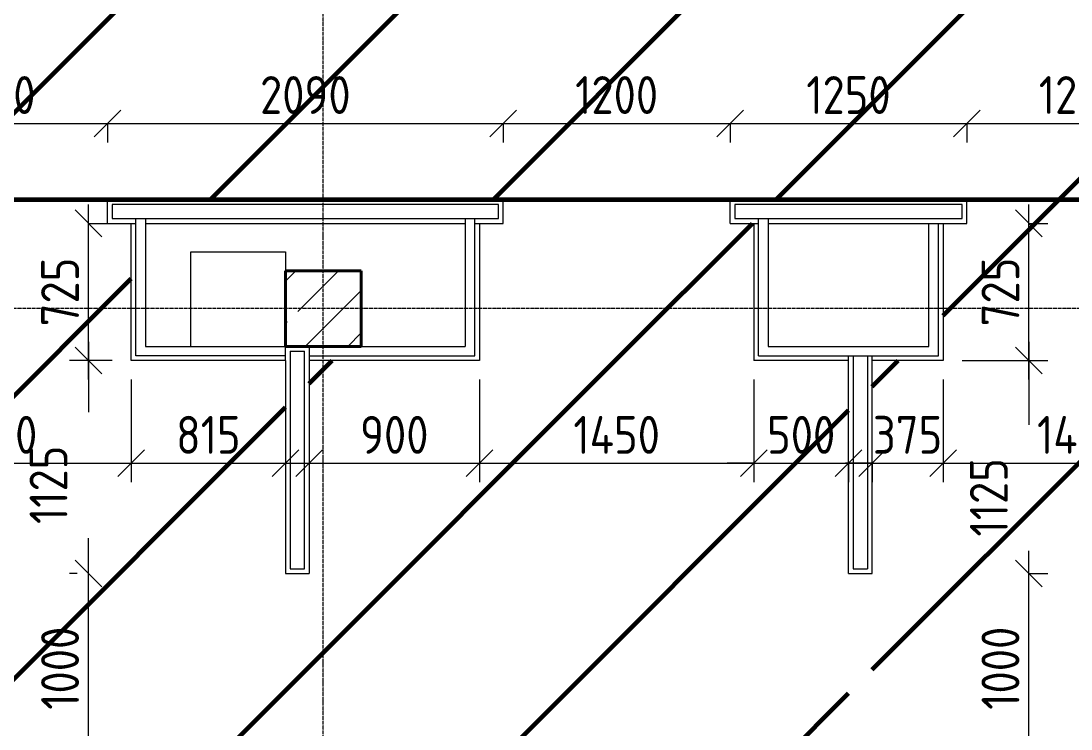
# Model space of a CAD drawing. Header units: millimetres. Extents: x -56773 to 323062, y -262288 to 76460.
# Drawn here: x 21486 to 27035, y -52081 to -48341 of the extents above; entities that cross this region are included whole.
import ezdxf

# ---------------------------------------------------------------- set-up
doc = ezdxf.new("R2010")
doc.units = ezdxf.units.MM
doc.linetypes.add('ADSK_Линия сетки', pattern=[25, 20, -2.5, 0, -2.5])
for name, color, linetype, lineweight in [('1.1)Стяжка керамзит  2 этаж', 5, 'Continuous', 60), ('Несущие колонны', 7, 'Continuous', 18), ('Оси', 7, 'Continuous', 9), ('Перекрытие', 7, 'Continuous', 18), ('Размеры', 7, 'Continuous', 9), ('Стены несущие', 7, 'Continuous', 30), ('Стены отделка', 7, 'Continuous', 30), ('Стены штриховка', 7, 'Continuous', 9)]:
    doc.layers.add(name, color=color, linetype=linetype, lineweight=lineweight)
doc.styles.add('GOST Common_3', font='', dxfattribs={"width": 0.9, "height": 200})
doc.styles.get('GOST Common_3').set_extended_font_data('GOST Common')
doc.dimstyles.new('ADSK_Основной_2_0_1', dxfattribs={"dimscale": 304.8, "dimtxt": 201.142999, "dimasz": 0.463911, "dimexe": 0.328084, "dimexo": 0.328084, "dimgap": 0.164042, "dimtad": 1, "dimdec": 3, "dimrnd": 0.001, "dimdsep": 46, "dimtxsty": 'GOST Common_3', "dimblk1": 'OBLIQUE', "dimblk2": 'OBLIQUE', "dimsah": 1, "dimcen": 0.09, "dimdle": 0.328084, "dimazin": 2, "dimtfac": 1, "dimtdec": 4, "dimtix": 1, "dimtmove": 1, "dimatfit": 3, "dimfxl": 1, "dimtvp": 1, "dimtolj": 1, "dimtzin": 0, "dimlwd": 20, "dimlwe": 20, "dimarcsym": 2})
doc.dimstyles.new('ADSK_Основной_2_0_2', dxfattribs={"dimscale": 304.8, "dimtxt": 201.142999, "dimasz": 0.463911, "dimexe": 0.328084, "dimexo": 0.328084, "dimgap": 0.164042, "dimtad": 1, "dimdec": 3, "dimrnd": 0.001, "dimdsep": 46, "dimtxsty": 'GOST Common_3', "dimblk1": 'OBLIQUE', "dimblk2": 'OBLIQUE', "dimsah": 1, "dimcen": 0.09, "dimdle": 0.328084, "dimazin": 2, "dimtfac": 1, "dimtdec": 4, "dimtix": 1, "dimtmove": 0, "dimatfit": 3, "dimfxl": 1, "dimtvp": 1, "dimtolj": 1, "dimtzin": 0, "dimlwd": 20, "dimlwe": 20, "dimarcsym": 2})

# ---------------------------------------------------------------- blocks, each defined once
blk = doc.blocks.new('ADSK_КолоннаЖБ_Прямоугольная - 400x400 мм-1807143-Кладочный план 1-го этажа')
at = {"layer": 'Несущие колонны', "lineweight": 40}
for p, q in [((-200, 200), (200, 200)), ((-200, -200), (-200, 200)), ((200, 200), (200, -200)), ((200, -200), (-200, -200))]:
    blk.add_line(p, q, dxfattribs=at)
blk = doc.blocks.new('_Oblique')
at = {"color": 0, "linetype": 'ByBlock', "lineweight": -2}
blk.add_line((-0.5, -0.5), (0.5, 0.5), dxfattribs=at)
blk = doc.blocks.new('*D3973')
at = {"layer": 'Defpoints', "color": 0, "transparency": 16777216}
for p in [(20743.9, -48781.9), (21943.9, -48781.9), (21943.9, -48881.9)]:
    blk.add_point(p, dxfattribs=at)
at = {"layer": 'Размеры', "color": 0, "lineweight": 20, "transparency": 16777216}
for p, q in [((20643.9, -48881.9), (22043.9, -48881.9)), ((20743.9, -48881.9), (20743.9, -48981.9)), ((21943.9, -48881.9), (21943.9, -48981.9))]:
    blk.add_line(p, q, dxfattribs=at)
at = {"layer": 'Размеры', "color": 0, "lineweight": 20, "transparency": 16777216, "xscale": 141.4, "yscale": 141.4, "zscale": 141.4, "rotation": 180}
blk.add_blockref('_Oblique', (20743.9, -48881.9), dxfattribs=at)
at = {"layer": 'Размеры', "color": 0, "lineweight": 20, "transparency": 16777216, "xscale": 141.4, "yscale": 141.4, "zscale": 141.4}
blk.add_blockref('_Oblique', (21943.9, -48881.9), dxfattribs=at)
at = {"layer": 'Размеры', "color": 0, "lineweight": 9, "transparency": 16777216, "insert": (21343.9, -48731.9), "char_height": 200, "width": 560.473, "attachment_point": 5, "style": 'GOST Common_3'}
blk.add_mtext('\\A1;1200', dxfattribs=at)
blk = doc.blocks.new('*D3974')
at = {"layer": 'Defpoints', "color": 0, "transparency": 16777216}
for p in [(21943.9, -48781.9), (24033.9, -48781.9), (24033.9, -48881.9)]:
    blk.add_point(p, dxfattribs=at)
at = {"layer": 'Размеры', "color": 0, "lineweight": 20, "transparency": 16777216}
for p, q in [((21843.9, -48881.9), (24133.9, -48881.9)), ((21943.9, -48881.9), (21943.9, -48981.9)), ((24033.9, -48881.9), (24033.9, -48981.9))]:
    blk.add_line(p, q, dxfattribs=at)
at = {"layer": 'Размеры', "color": 0, "lineweight": 20, "transparency": 16777216, "xscale": 141.4, "yscale": 141.4, "zscale": 141.4, "rotation": 180}
blk.add_blockref('_Oblique', (21943.9, -48881.9), dxfattribs=at)
at = {"layer": 'Размеры', "color": 0, "lineweight": 20, "transparency": 16777216, "xscale": 141.4, "yscale": 141.4, "zscale": 141.4}
blk.add_blockref('_Oblique', (24033.9, -48881.9), dxfattribs=at)
at = {"layer": 'Размеры', "color": 0, "lineweight": 9, "transparency": 16777216, "insert": (22988.9, -48731.9), "char_height": 200, "width": 605.475, "attachment_point": 5, "style": 'GOST Common_3'}
blk.add_mtext('\\A1;2090', dxfattribs=at)
blk = doc.blocks.new('*D3975')
at = {"layer": 'Defpoints', "color": 0, "transparency": 16777216}
for p in [(24033.9, -48781.9), (25233.9, -48781.9), (25233.9, -48881.9)]:
    blk.add_point(p, dxfattribs=at)
at = {"layer": 'Размеры', "color": 0, "lineweight": 20, "transparency": 16777216}
for p, q in [((23933.9, -48881.9), (25333.9, -48881.9)), ((24033.9, -48881.9), (24033.9, -48981.9)), ((25233.9, -48881.9), (25233.9, -48981.9))]:
    blk.add_line(p, q, dxfattribs=at)
at = {"layer": 'Размеры', "color": 0, "lineweight": 20, "transparency": 16777216, "xscale": 141.4, "yscale": 141.4, "zscale": 141.4, "rotation": 180}
blk.add_blockref('_Oblique', (24033.9, -48881.9), dxfattribs=at)
at = {"layer": 'Размеры', "color": 0, "lineweight": 20, "transparency": 16777216, "xscale": 141.4, "yscale": 141.4, "zscale": 141.4}
blk.add_blockref('_Oblique', (25233.9, -48881.9), dxfattribs=at)
at = {"layer": 'Размеры', "color": 0, "lineweight": 9, "transparency": 16777216, "insert": (24633.9, -48731.9), "char_height": 200, "width": 560.473, "attachment_point": 5, "style": 'GOST Common_3'}
blk.add_mtext('\\A1;1200', dxfattribs=at)
blk = doc.blocks.new('*D3976')
at = {"layer": 'Defpoints', "color": 0, "transparency": 16777216}
for p in [(25233.9, -48781.9), (26483.9, -48781.9), (26483.9, -48881.9)]:
    blk.add_point(p, dxfattribs=at)
at = {"layer": 'Размеры', "color": 0, "lineweight": 20, "transparency": 16777216}
for p, q in [((25133.9, -48881.9), (26583.9, -48881.9)), ((25233.9, -48881.9), (25233.9, -48981.9)), ((26483.9, -48881.9), (26483.9, -48981.9))]:
    blk.add_line(p, q, dxfattribs=at)
at = {"layer": 'Размеры', "color": 0, "lineweight": 20, "transparency": 16777216, "xscale": 141.4, "yscale": 141.4, "zscale": 141.4, "rotation": 180}
blk.add_blockref('_Oblique', (25233.9, -48881.9), dxfattribs=at)
at = {"layer": 'Размеры', "color": 0, "lineweight": 20, "transparency": 16777216, "xscale": 141.4, "yscale": 141.4, "zscale": 141.4}
blk.add_blockref('_Oblique', (26483.9, -48881.9), dxfattribs=at)
at = {"layer": 'Размеры', "color": 0, "lineweight": 9, "transparency": 16777216, "insert": (25858.9, -48731.9), "char_height": 200, "width": 560.473, "attachment_point": 5, "style": 'GOST Common_3'}
blk.add_mtext('\\A1;1250', dxfattribs=at)
blk = doc.blocks.new('*D3977')
at = {"layer": 'Defpoints', "color": 0, "transparency": 16777216}
for p in [(26483.9, -48781.9), (27683.9, -48781.9), (27683.9, -48881.9)]:
    blk.add_point(p, dxfattribs=at)
at = {"layer": 'Размеры', "color": 0, "lineweight": 20, "transparency": 16777216}
for p, q in [((26383.9, -48881.9), (27783.9, -48881.9)), ((26483.9, -48881.9), (26483.9, -48981.9)), ((27683.9, -48881.9), (27683.9, -48981.9))]:
    blk.add_line(p, q, dxfattribs=at)
at = {"layer": 'Размеры', "color": 0, "lineweight": 20, "transparency": 16777216, "xscale": 141.4, "yscale": 141.4, "zscale": 141.4, "rotation": 180}
blk.add_blockref('_Oblique', (26483.9, -48881.9), dxfattribs=at)
at = {"layer": 'Размеры', "color": 0, "lineweight": 20, "transparency": 16777216, "xscale": 141.4, "yscale": 141.4, "zscale": 141.4}
blk.add_blockref('_Oblique', (27683.9, -48881.9), dxfattribs=at)
at = {"layer": 'Размеры', "color": 0, "lineweight": 9, "transparency": 16777216, "insert": (27083.9, -48731.9), "char_height": 200, "width": 560.473, "attachment_point": 5, "style": 'GOST Common_3'}
blk.add_mtext('\\A1;1200', dxfattribs=at)
blk = doc.blocks.new('*D3793')
at = {"layer": 'Defpoints', "color": 0, "transparency": 16777216}
for p in [(20618.9, -50134.7), (22068.9, -50134.7), (22068.9, -50677)]:
    blk.add_point(p, dxfattribs=at)
at = {"layer": 'Размеры', "color": 0, "lineweight": 20, "transparency": 16777216}
for p, q in [((20618.9, -50234.7), (20618.9, -50777)), ((22068.9, -50234.7), (22068.9, -50777)), ((20518.9, -50677), (22168.9, -50677))]:
    blk.add_line(p, q, dxfattribs=at)
at = {"layer": 'Размеры', "color": 0, "lineweight": 20, "transparency": 16777216, "xscale": 141.4, "yscale": 141.4, "zscale": 141.4, "rotation": 180}
blk.add_blockref('_Oblique', (20618.9, -50677), dxfattribs=at)
at = {"layer": 'Размеры', "color": 0, "lineweight": 20, "transparency": 16777216, "xscale": 141.4, "yscale": 141.4, "zscale": 141.4}
blk.add_blockref('_Oblique', (22068.9, -50677), dxfattribs=at)
at = {"layer": 'Размеры', "color": 0, "lineweight": 9, "transparency": 16777216, "insert": (21343.9, -50527), "char_height": 200, "width": 580.928, "attachment_point": 5, "style": 'GOST Common_3'}
blk.add_mtext('\\A1;1450', dxfattribs=at)
blk = doc.blocks.new('*D3794')
at = {"layer": 'Defpoints', "color": 0, "transparency": 16777216}
for p in [(22068.9, -50134.7), (22883.9, -50577.1), (22883.9, -50677)]:
    blk.add_point(p, dxfattribs=at)
at = {"layer": 'Размеры', "color": 0, "lineweight": 20, "transparency": 16777216}
for p, q in [((22068.9, -50234.7), (22068.9, -50777)), ((21968.9, -50677), (22983.9, -50677)), ((22883.9, -50677.1), (22883.9, -50777))]:
    blk.add_line(p, q, dxfattribs=at)
at = {"layer": 'Размеры', "color": 0, "lineweight": 20, "transparency": 16777216, "xscale": 141.4, "yscale": 141.4, "zscale": 141.4, "rotation": 180}
blk.add_blockref('_Oblique', (22068.9, -50677), dxfattribs=at)
at = {"layer": 'Размеры', "color": 0, "lineweight": 20, "transparency": 16777216, "xscale": 141.4, "yscale": 141.4, "zscale": 141.4}
blk.add_blockref('_Oblique', (22883.9, -50677), dxfattribs=at)
at = {"layer": 'Размеры', "color": 0, "lineweight": 9, "transparency": 16777216, "insert": (22476.4, -50527), "char_height": 200, "width": 409.104, "attachment_point": 5, "style": 'GOST Common_3'}
blk.add_mtext('\\A1;815', dxfattribs=at)
blk = doc.blocks.new('*D3796')
at = {"layer": 'Defpoints', "color": 0, "transparency": 16777216}
for p in [(21842.8, -51259.7), (21883.9, -51259.7), (21883.9, -52259.7)]:
    blk.add_point(p, dxfattribs=at)
at = {"layer": 'Размеры', "color": 0, "lineweight": 20, "transparency": 16777216}
for p, q in [((21842.8, -52359.7), (21842.8, -51159.7)), ((21783.9, -51259.7), (21742.8, -51259.7)), ((21783.9, -52259.7), (21742.8, -52259.7))]:
    blk.add_line(p, q, dxfattribs=at)
at = {"layer": 'Размеры', "color": 0, "lineweight": 20, "transparency": 16777216, "xscale": 141.4, "yscale": 141.4, "zscale": 141.4}
for p, rotation in [((21842.8, -51259.7), 90), ((21842.8, -52259.7), 270)]:
    blk.add_blockref('_Oblique', p, dxfattribs=dict(at, rotation=rotation))
at = {"layer": 'Размеры', "color": 0, "lineweight": 9, "transparency": 16777216, "insert": (21692.8, -51759.7), "char_height": 200, "width": 560.473, "attachment_point": 5, "rotation": 90, "style": 'GOST Common_3'}
blk.add_mtext('\\A1;1000', dxfattribs=at)
blk = doc.blocks.new('*D3797')
at = {"layer": 'Defpoints', "color": 0, "transparency": 16777216}
for p in [(21842.8, -50134.7), (22068.9, -50134.7), (21883.9, -51259.7)]:
    blk.add_point(p, dxfattribs=at)
at = {"layer": 'Размеры', "color": 0, "lineweight": 20, "transparency": 16777216}
for p, q in [((21842.8, -50034.7), (21842.8, -50407.4)), ((21968.9, -50134.7), (21742.8, -50134.7)), ((21842.8, -51359.7), (21842.8, -51073.1)), ((21783.9, -51259.7), (21742.8, -51259.7))]:
    blk.add_line(p, q, dxfattribs=at)
at = {"layer": 'Размеры', "color": 0, "lineweight": 20, "transparency": 16777216, "xscale": 141.4, "yscale": 141.4, "zscale": 141.4}
for p, rotation in [((21842.8, -50134.7), 90), ((21842.8, -51259.7), 270)]:
    blk.add_blockref('_Oblique', p, dxfattribs=dict(at, rotation=rotation))
at = {"layer": 'Размеры', "color": 0, "lineweight": 9, "transparency": 16777216, "insert": (21531.5, -50998), "char_height": 200, "width": 515.472, "attachment_point": 1, "rotation": 90, "line_spacing_factor": 1.022761, "style": 'GOST Common_3'}
blk.add_mtext('\\A1;1125', dxfattribs=at)
blk = doc.blocks.new('*D3798')
at = {"layer": 'Defpoints', "color": 0, "transparency": 16777216}
for p in [(21742.9, -49409.7), (21842.8, -49409.7), (22068.9, -50134.7)]:
    blk.add_point(p, dxfattribs=at)
at = {"layer": 'Размеры', "color": 0, "lineweight": 20, "transparency": 16777216}
for p, q in [((21842.8, -50234.7), (21842.8, -49309.7)), ((21842.9, -49409.7), (21942.8, -49409.7)), ((21968.9, -50134.7), (21742.8, -50134.7))]:
    blk.add_line(p, q, dxfattribs=at)
at = {"layer": 'Размеры', "color": 0, "lineweight": 20, "transparency": 16777216, "xscale": 141.4, "yscale": 141.4, "zscale": 141.4}
for p, rotation in [((21842.8, -49409.7), 90), ((21842.8, -50134.7), 270)]:
    blk.add_blockref('_Oblique', p, dxfattribs=dict(at, rotation=rotation))
at = {"layer": 'Размеры', "color": 0, "lineweight": 9, "transparency": 16777216, "insert": (21692.8, -49772.2), "char_height": 200, "width": 454.106, "attachment_point": 5, "rotation": 90, "style": 'GOST Common_3'}
blk.add_mtext('\\A1;725', dxfattribs=at)
blk = doc.blocks.new('*D3799')
at = {"layer": 'Defpoints', "color": 0, "transparency": 16777216}
for p in [(23908.9, -50134.7), (23008.9, -50577.1), (23908.9, -50677)]:
    blk.add_point(p, dxfattribs=at)
at = {"layer": 'Размеры', "color": 0, "lineweight": 20, "transparency": 16777216}
for p, q in [((23908.9, -50234.7), (23908.9, -50777)), ((22908.9, -50677), (24008.9, -50677)), ((23008.9, -50677.1), (23008.9, -50777))]:
    blk.add_line(p, q, dxfattribs=at)
at = {"layer": 'Размеры', "color": 0, "lineweight": 20, "transparency": 16777216, "xscale": 141.4, "yscale": 141.4, "zscale": 141.4, "rotation": 180}
blk.add_blockref('_Oblique', (23008.9, -50677), dxfattribs=at)
at = {"layer": 'Размеры', "color": 0, "lineweight": 20, "transparency": 16777216, "xscale": 141.4, "yscale": 141.4, "zscale": 141.4}
blk.add_blockref('_Oblique', (23908.9, -50677), dxfattribs=at)
at = {"layer": 'Размеры', "color": 0, "lineweight": 9, "transparency": 16777216, "insert": (23458.9, -50527), "char_height": 200, "width": 454.106, "attachment_point": 5, "style": 'GOST Common_3'}
blk.add_mtext('\\A1;900', dxfattribs=at)
blk = doc.blocks.new('*D3800')
at = {"layer": 'Defpoints', "color": 0, "transparency": 16777216}
for p in [(23908.9, -50134.7), (25358.9, -50134.7), (25358.9, -50677)]:
    blk.add_point(p, dxfattribs=at)
at = {"layer": 'Размеры', "color": 0, "lineweight": 20, "transparency": 16777216}
for p, q in [((23908.9, -50234.7), (23908.9, -50777)), ((25358.9, -50234.7), (25358.9, -50777)), ((23808.9, -50677), (25458.9, -50677))]:
    blk.add_line(p, q, dxfattribs=at)
at = {"layer": 'Размеры', "color": 0, "lineweight": 20, "transparency": 16777216, "xscale": 141.4, "yscale": 141.4, "zscale": 141.4, "rotation": 180}
blk.add_blockref('_Oblique', (23908.9, -50677), dxfattribs=at)
at = {"layer": 'Размеры', "color": 0, "lineweight": 20, "transparency": 16777216, "xscale": 141.4, "yscale": 141.4, "zscale": 141.4}
blk.add_blockref('_Oblique', (25358.9, -50677), dxfattribs=at)
at = {"layer": 'Размеры', "color": 0, "lineweight": 9, "transparency": 16777216, "insert": (24633.9, -50527), "char_height": 200, "width": 580.928, "attachment_point": 5, "style": 'GOST Common_3'}
blk.add_mtext('\\A1;1450', dxfattribs=at)
blk = doc.blocks.new('*D3801')
at = {"layer": 'Defpoints', "color": 0, "transparency": 16777216}
for p in [(25358.9, -50134.7), (25858.9, -50577.1), (25858.9, -50677)]:
    blk.add_point(p, dxfattribs=at)
at = {"layer": 'Размеры', "color": 0, "lineweight": 20, "transparency": 16777216}
for p, q in [((25358.9, -50234.7), (25358.9, -50777)), ((25358.9, -50677), (25217.5, -50677)), ((25358.9, -50677), (25858.9, -50677)), ((25858.9, -50677), (26000.3, -50677)), ((25858.9, -50677.1), (25858.9, -50777))]:
    blk.add_line(p, q, dxfattribs=at)
at = {"layer": 'Размеры', "color": 0, "lineweight": 20, "transparency": 16777216, "xscale": 141.4, "yscale": 141.4, "zscale": 141.4}
blk.add_blockref('_Oblique', (25358.9, -50677), dxfattribs=at)
at = {"layer": 'Размеры', "color": 0, "lineweight": 20, "transparency": 16777216, "xscale": 141.4, "yscale": 141.4, "zscale": 141.4, "rotation": 180}
blk.add_blockref('_Oblique', (25858.9, -50677), dxfattribs=at)
at = {"layer": 'Размеры', "color": 0, "lineweight": 9, "transparency": 16777216, "insert": (25608.9, -50527), "char_height": 200, "width": 454.106, "attachment_point": 5, "style": 'GOST Common_3'}
blk.add_mtext('\\A1;500', dxfattribs=at)
blk = doc.blocks.new('*D3803')
at = {"layer": 'Defpoints', "color": 0, "transparency": 16777216}
for p in [(26712, -51259.7), (26812, -51259.7), (26712, -52259.7)]:
    blk.add_point(p, dxfattribs=at)
at = {"layer": 'Размеры', "color": 0, "lineweight": 20, "transparency": 16777216}
for p, q in [((26812, -52359.7), (26812, -51159.7)), ((26812, -51259.7), (26912, -51259.7)), ((26812, -52259.7), (26912, -52259.7))]:
    blk.add_line(p, q, dxfattribs=at)
at = {"layer": 'Размеры', "color": 0, "lineweight": 20, "transparency": 16777216, "xscale": 141.4, "yscale": 141.4, "zscale": 141.4}
for p, rotation in [((26812, -51259.7), 90), ((26812, -52259.7), 270)]:
    blk.add_blockref('_Oblique', p, dxfattribs=dict(at, rotation=rotation))
at = {"layer": 'Размеры', "color": 0, "lineweight": 9, "transparency": 16777216, "insert": (26662, -51759.7), "char_height": 200, "width": 560.473, "attachment_point": 5, "rotation": 90, "style": 'GOST Common_3'}
blk.add_mtext('\\A1;1000', dxfattribs=at)
blk = doc.blocks.new('*D3804')
at = {"layer": 'Defpoints', "color": 0, "transparency": 16777216}
for p in [(26358.9, -50134.7), (26812, -50134.7), (26712, -51259.7)]:
    blk.add_point(p, dxfattribs=at)
at = {"layer": 'Размеры', "color": 0, "lineweight": 20, "transparency": 16777216}
for p, q in [((26812, -50034.7), (26812, -50473.4)), ((26458.9, -50134.7), (26912, -50134.7)), ((26812, -51359.7), (26812, -51139.1)), ((26812, -51259.7), (26912, -51259.7))]:
    blk.add_line(p, q, dxfattribs=at)
at = {"layer": 'Размеры', "color": 0, "lineweight": 20, "transparency": 16777216, "xscale": 141.4, "yscale": 141.4, "zscale": 141.4}
for p, rotation in [((26812, -50134.7), 90), ((26812, -51259.7), 270)]:
    blk.add_blockref('_Oblique', p, dxfattribs=dict(at, rotation=rotation))
at = {"layer": 'Размеры', "color": 0, "lineweight": 9, "transparency": 16777216, "insert": (26500.6, -51064), "char_height": 200, "width": 515.472, "attachment_point": 1, "rotation": 90, "line_spacing_factor": 1.022761, "style": 'GOST Common_3'}
blk.add_mtext('\\A1;1125', dxfattribs=at)
blk = doc.blocks.new('*D3805')
at = {"layer": 'Defpoints', "color": 0, "transparency": 16777216}
for p in [(26712, -49409.7), (26812, -49409.7), (26358.9, -50134.7)]:
    blk.add_point(p, dxfattribs=at)
at = {"layer": 'Размеры', "color": 0, "lineweight": 20, "transparency": 16777216}
for p, q in [((26812, -50234.7), (26812, -49309.7)), ((26812, -49409.7), (26912, -49409.7)), ((26458.9, -50134.7), (26912, -50134.7))]:
    blk.add_line(p, q, dxfattribs=at)
at = {"layer": 'Размеры', "color": 0, "lineweight": 20, "transparency": 16777216, "xscale": 141.4, "yscale": 141.4, "zscale": 141.4}
for p, rotation in [((26812, -49409.7), 90), ((26812, -50134.7), 270)]:
    blk.add_blockref('_Oblique', p, dxfattribs=dict(at, rotation=rotation))
at = {"layer": 'Размеры', "color": 0, "lineweight": 9, "transparency": 16777216, "insert": (26662, -49772.2), "char_height": 200, "width": 454.106, "attachment_point": 5, "rotation": 90, "style": 'GOST Common_3'}
blk.add_mtext('\\A1;725', dxfattribs=at)
blk = doc.blocks.new('*D3806')
at = {"layer": 'Defpoints', "color": 0, "transparency": 16777216}
for p in [(26358.9, -50134.7), (25983.9, -50577.1), (26358.9, -50677)]:
    blk.add_point(p, dxfattribs=at)
at = {"layer": 'Размеры', "color": 0, "lineweight": 20, "transparency": 16777216}
for p, q in [((26358.9, -50234.7), (26358.9, -50777)), ((25983.9, -50677), (25842.5, -50677)), ((25983.9, -50677), (26358.9, -50677)), ((25983.9, -50677.1), (25983.9, -50777)), ((26358.9, -50677), (26500.3, -50677))]:
    blk.add_line(p, q, dxfattribs=at)
at = {"layer": 'Размеры', "color": 0, "lineweight": 20, "transparency": 16777216, "xscale": 141.4, "yscale": 141.4, "zscale": 141.4}
blk.add_blockref('_Oblique', (25983.9, -50677), dxfattribs=at)
at = {"layer": 'Размеры', "color": 0, "lineweight": 20, "transparency": 16777216, "xscale": 141.4, "yscale": 141.4, "zscale": 141.4, "rotation": 180}
blk.add_blockref('_Oblique', (26358.9, -50677), dxfattribs=at)
at = {"layer": 'Размеры', "color": 0, "lineweight": 9, "transparency": 16777216, "insert": (26171.4, -50527), "char_height": 200, "width": 454.106, "attachment_point": 5, "style": 'GOST Common_3'}
blk.add_mtext('\\A1;375', dxfattribs=at)
blk = doc.blocks.new('*D3807')
at = {"layer": 'Defpoints', "color": 0, "transparency": 16777216}
for p in [(26358.9, -50134.7), (27808.9, -50134.7), (27808.9, -50677)]:
    blk.add_point(p, dxfattribs=at)
at = {"layer": 'Размеры', "color": 0, "lineweight": 20, "transparency": 16777216}
for p, q in [((26358.9, -50234.7), (26358.9, -50777)), ((27808.9, -50234.7), (27808.9, -50777)), ((26258.9, -50677), (27908.9, -50677))]:
    blk.add_line(p, q, dxfattribs=at)
at = {"layer": 'Размеры', "color": 0, "lineweight": 20, "transparency": 16777216, "xscale": 141.4, "yscale": 141.4, "zscale": 141.4, "rotation": 180}
blk.add_blockref('_Oblique', (26358.9, -50677), dxfattribs=at)
at = {"layer": 'Размеры', "color": 0, "lineweight": 20, "transparency": 16777216, "xscale": 141.4, "yscale": 141.4, "zscale": 141.4}
blk.add_blockref('_Oblique', (27808.9, -50677), dxfattribs=at)
at = {"layer": 'Размеры', "color": 0, "lineweight": 9, "transparency": 16777216, "insert": (27083.9, -50527), "char_height": 200, "width": 580.928, "attachment_point": 5, "style": 'GOST Common_3'}
blk.add_mtext('\\A1;1450', dxfattribs=at)

msp = doc.modelspace()

# ---------------------------------------------------------------- hatches: boundary and pattern name
at = {"layer": '1.1)Стяжка керамзит  2 этаж', "transparency": 33554687}
h = msp.add_hatch(dxfattribs=at)
h.set_pattern_fill('ANSI31', color=5, scale=333)
h.paths.add_polyline_path([(51691.5932, -46259.6624), (50633.9343, -46259.6624), (50608.9343, -46259.6624), (50608.9343, -46034.6624), (47083.9343, -46034.6624), (47083.9343, -46259.6624), (42433.9343, -46259.6624), (42433.9343, -46134.6624), (43008.9343, -46134.6624), (43008.9343, -46034.6624), (41308.9343, -46034.6624), (41308.9343, -46134.6624), (41533.9343, -46134.6624), (41533.9343, -46259.6624), (38208.9343, -46259.6624), (38208.9343, -46034.6624), (29283.9343, -46034.6624), (29283.9343, -46634.6624), (29158.9343, -46634.6624), (29158.9343, -46034.6624), (-2491.0657, -46034.6624), (-2491.0657, -49284.6624), (29158.9343, -49284.6624), (29158.9343, -48684.6624), (29283.9343, -48684.6624), (29283.9343, -49284.6624), (51691.5932, -49284.6624)])
h = msp.add_hatch(dxfattribs=at)
h.set_pattern_fill('ANSI31', color=5, scale=333)
h.paths.add_polyline_path([(22883.9343, -50134.6624), (22068.9343, -50134.6624), (22068.9343, -49409.6624), (21943.9343, -49409.6624), (21943.9343, -49284.6624), (20743.9343, -49284.6624), (20743.9343, -49409.6624), (20618.9343, -49409.6624), (20618.9343, -49459.6624), (20618.9343, -50134.6624), (20618.2311, -50134.6624), (19958.9343, -50134.6624), (19958.9343, -55809.6624), (20683.9343, -55809.6624), (22283.9343, -55809.6624), (22883.9343, -55809.6624), (22883.9343, -55659.6624), (22883.9343, -52259.6624), (23008.9343, -52259.6624), (23008.9343, -51259.6624), (22883.9343, -51259.6624)])
h = msp.add_hatch(dxfattribs=at)
h.set_pattern_fill('ANSI31', color=5, scale=333)
h.paths.add_polyline_path([(25358.9343, -49409.6624), (25233.9343, -49409.6624), (25233.9343, -49284.6624), (24033.9343, -49284.6624), (24033.9343, -49409.6624), (23908.9343, -49409.6624), (23908.9343, -50134.6624), (25358.9343, -50134.6624)])
h = msp.add_hatch(dxfattribs=at)
h.set_pattern_fill('ANSI31', color=5, scale=333)
h.paths.add_polyline_path([(27808.9343, -49409.6624), (27683.9343, -49409.6624), (27683.9343, -49284.6624), (26483.9343, -49284.6624), (26483.9343, -49409.6624), (26358.9343, -49409.6624), (26358.9343, -50134.6624), (27808.9343, -50134.6624)])
h = msp.add_hatch(dxfattribs=at)
h.set_pattern_fill('ANSI31', color=5, scale=333)
h.paths.add_polyline_path([(25858.9343, -50134.6624), (23008.9343, -50134.6624), (23008.9343, -51259.6624), (23008.9343, -55659.6624), (25858.9343, -55659.6624)])
h = msp.add_hatch(dxfattribs=at)
h.set_pattern_fill('ANSI31', color=5, scale=333)
h.paths.add_polyline_path([(28883.9343, -50134.6624), (25983.9343, -50134.6624), (25983.9343, -51259.6624), (25983.9343, -55809.6624), (28883.9343, -55809.6624), (28883.9343, -55659.6624)])
at = {"layer": 'Несущие колонны', "lineweight": 9}
h = msp.add_hatch(dxfattribs=at)
h.set_pattern_fill('FP_3', color=256, style=0, pattern_type=2)
h.set_pattern_definition([(45, (1283.93, -48864.63), (-224.5064, 224.5064), []), (45, (1508.44, -48864.63), (-224.5064, 224.5064), [396.875, -79.375, 3.353, -76.022])])
h.paths.add_polyline_path([(23045.3767, -50059.6624), (23283.9343, -50059.6624), (23283.9343, -49659.6624), (22883.9343, -49659.6624), (22883.9343, -50059.6624)])

# ---------------------------------------------------------------- linework, layer by layer
at = {"layer": '1.1)Стяжка керамзит  2 этаж'}
msp.add_lwpolyline([(51691.5932, -49284.6624), (-2491.0657, -49284.6624), (-2491.0657, -46034.6624), (51691.5932, -46034.6624)], close=True, dxfattribs=at)
at = {"layer": 'Несущие колонны', "lineweight": 9}
for p, q in [((23283.9343, -49659.6624), (22883.9343, -49659.6624)), ((22883.9343, -50059.6624), (22883.9343, -49659.6624)), ((23283.9343, -49659.6624), (23283.9343, -50059.6624)), ((23283.9343, -50059.6624), (22883.9343, -50059.6624))]:
    msp.add_line(p, q, dxfattribs=at)
at = {"layer": 'Оси', "linetype": 'ADSK_Линия сетки', "lineweight": 5}
for p, q in [((23083.9343, -59838.5137), (23083.9343, -38837.1863)), ((63681.4538, -49859.6624), (-23956.1623, -49859.6624))]:
    msp.add_line(p, q, dxfattribs=at)
at = {"layer": 'Перекрытие'}
for p, q in [((22383.9343, -50059.6624), (22383.9343, -49559.6624)), ((22383.9343, -49559.6624), (22883.9343, -49559.6624)), ((22883.9343, -49559.6624), (22883.9343, -49659.6624))]:
    msp.add_line(p, q, dxfattribs=at)
at = {"layer": 'Стены несущие', "lineweight": 9}
for p, q in [((24033.9343, -49284.6624), (21943.9343, -49284.6624)), ((21943.9343, -49409.6624), (21943.9343, -49284.6624)), ((24033.9343, -49409.6624), (24033.9343, -49284.6624)), ((26483.9343, -49284.6624), (25233.9343, -49284.6624)), ((25233.9343, -49409.6624), (25233.9343, -49284.6624)), ((26483.9343, -49409.6624), (26483.9343, -49284.6624)), ((21943.9343, -49409.6624), (22068.9343, -49409.6624)), ((22143.9343, -49409.6624), (23833.9343, -49409.6624)), ((22143.9343, -49409.6624), (22143.9343, -50059.6624)), ((23833.9343, -49409.6624), (23833.9343, -50059.6624)), ((23908.9343, -49409.6624), (24033.9343, -49409.6624)), ((25233.9343, -49409.6624), (25358.9343, -49409.6624)), ((25433.9343, -49409.6624), (26483.9343, -49409.6624)), ((25433.9343, -49409.6624), (25433.9343, -50059.6624)), ((26283.9343, -50059.6624), (26283.9343, -49409.6624)), ((22143.9343, -50059.6624), (23008.9343, -50059.6624)), ((22883.9343, -50109.6624), (22883.9343, -50059.6624)), ((23008.9343, -50059.6624), (23008.9343, -51259.6624)), ((23008.9343, -50059.6624), (23833.9343, -50059.6624)), ((25433.9343, -50059.6624), (26283.9343, -50059.6624)), ((22883.9343, -50134.6624), (22883.9343, -51259.6624)), ((25858.9343, -51259.6624), (25858.9343, -50134.6624)), ((25983.9343, -51259.6624), (25983.9343, -50134.6624)), ((22883.9343, -51259.6624), (23008.9343, -51259.6624)), ((25858.9343, -51259.6624), (25983.9343, -51259.6624))]:
    msp.add_line(p, q, dxfattribs=at)
at = {"layer": 'Стены отделка', "lineweight": 18}
for p, q in [((22068.9343, -50134.6624), (22068.9343, -49409.6624)), ((23908.9343, -49409.6624), (23908.9343, -50134.6624)), ((25358.9343, -49409.6624), (25358.9343, -50134.6624)), ((26358.9343, -49409.6624), (26358.9343, -50134.6624)), ((22883.9343, -50134.6624), (22068.9343, -50134.6624)), ((22883.9343, -50134.6624), (22883.9343, -50109.6624)), ((23908.9343, -50134.6624), (23008.9343, -50134.6624)), ((25858.9343, -50134.6624), (25358.9343, -50134.6624)), ((26358.9343, -50134.6624), (25983.9343, -50134.6624))]:
    msp.add_line(p, q, dxfattribs=at)
at = {"layer": 'Стены штриховка', "lineweight": 9}
for p, q in [((24008.9343, -49309.6624), (21968.9343, -49309.6624)), ((21968.9343, -49309.6624), (21968.9343, -49384.6624)), ((24008.9343, -49384.6624), (24008.9343, -49309.6624)), ((26458.9343, -49309.6624), (25258.9343, -49309.6624)), ((25258.9343, -49309.6624), (25258.9343, -49384.6624)), ((26458.9343, -49384.6624), (26458.9343, -49309.6624)), ((21968.9343, -49384.6624), (24008.9343, -49384.6624)), ((22068.9343, -49409.6624), (22093.9343, -49409.6624)), ((22093.9343, -50109.6624), (22093.9343, -49384.6624)), ((22143.9343, -49384.6624), (22143.9343, -49409.6624)), ((23833.9343, -49384.6624), (23833.9343, -49409.6624)), ((23883.9343, -50109.6624), (23883.9343, -49384.6624)), ((23883.9343, -49409.6624), (23908.9343, -49409.6624)), ((25258.9343, -49384.6624), (26458.9343, -49384.6624)), ((25358.9343, -49409.6624), (25383.9343, -49409.6624)), ((25383.9343, -50109.6624), (25383.9343, -49384.6624)), ((25433.9343, -49384.6624), (25433.9343, -49409.6624)), ((26333.9343, -50109.6624), (26333.9343, -49409.6624)), ((22908.9343, -50084.6624), (22983.9343, -50084.6624)), ((22908.9343, -50084.6624), (22908.9343, -51234.6624)), ((22983.9343, -51234.6624), (22983.9343, -50084.6624)), ((22883.9343, -50109.6624), (22093.9343, -50109.6624)), ((23008.9343, -50109.6624), (23883.9343, -50109.6624)), ((25383.9343, -50109.6624), (26333.9343, -50109.6624)), ((25858.9343, -50134.6624), (25858.9343, -50109.6624)), ((25883.9343, -50109.6624), (25883.9343, -51234.6624)), ((25958.9343, -50109.6624), (25958.9343, -51234.6624)), ((25983.9343, -50134.6624), (25983.9343, -50109.6624)), ((22908.9343, -51234.6624), (22983.9343, -51234.6624)), ((25883.9343, -51234.6624), (25958.9343, -51234.6624))]:
    msp.add_line(p, q, dxfattribs=at)

# ---------------------------------------------------------------- block references
at = {"layer": 'Несущие колонны', "lineweight": 40, "rotation": 89.9999999999999}
msp.add_blockref('ADSK_КолоннаЖБ_Прямоугольная - 400x400 мм-1807143-Кладочный план 1-го этажа', (23083.9343, -49859.6624), dxfattribs=at)

# ---------------------------------------------------------------- dimensions: what is measured, and where the dimension line sits
at = {"layer": 'Размеры', "lineweight": 9}
for base, p1, p2, override, picture, middle in [((21943.9343, -48881.9029), (20743.9343, -48781.918), (21943.9343, -48781.918), {"dimpost": '<>', "dimfxl": 1200}, '*D3973', (21343.9343, -48731.9029)), ((24033.9343, -48881.9029), (21943.9343, -48781.918), (24033.9343, -48781.918), {"dimpost": '<>', "dimfxl": 2090}, '*D3974', (22988.9343, -48731.9029)), ((25233.9343, -48881.9029), (24033.9343, -48781.918), (25233.9343, -48781.918), {"dimpost": '<>', "dimfxl": 1200}, '*D3975', (24633.9343, -48731.9029)), ((26483.9343, -48881.9029), (25233.9343, -48781.918), (26483.9343, -48781.918), {"dimpost": '<>', "dimfxl": 1250}, '*D3976', (25858.9343, -48731.9029)), ((27683.9343, -48881.9029), (26483.9343, -48781.918), (27683.9343, -48781.918), {"dimpost": '<>', "dimfxl": 1200}, '*D3977', (27083.9343, -48731.9029)), ((22068.9343, -50677.0494), (20618.9343, -50134.6624), (22068.9343, -50134.6624), {"dimpost": '<>', "dimfxl": 1450}, '*D3793', (21343.9343, -50527.0494)), ((22883.9343, -50677.0494), (22068.9343, -50134.6624), (22883.9343, -50577.0645), {"dimpost": '<>', "dimfxl": 927.332003}, '*D3794', (22476.4343, -50527.0494)), ((23908.9343, -50677.0494), (23008.9343, -50577.0645), (23908.9343, -50134.6624), {"dimpost": '<>', "dimfxl": 1002.855744}, '*D3799', (23458.9343, -50527.0494)), ((25358.9343, -50677.0494), (23908.9343, -50134.6624), (25358.9343, -50134.6624), {"dimpost": '<>', "dimfxl": 1450}, '*D3800', (24633.9343, -50527.0494)), ((25858.9343, -50677.0494), (25358.9343, -50134.6624), (25858.9343, -50577.0645), {"dimpost": '<>', "dimfxl": 667.622381}, '*D3801', (25608.9343, -50527.0494)), ((26358.9343, -50677.0494), (25983.9343, -50577.0645), (26358.9343, -50134.6624), {"dimpost": '<>', "dimfxl": 579.952277}, '*D3806', (26171.4343, -50527.0494)), ((27808.9343, -50677.0494), (26358.9343, -50134.6624), (27808.9343, -50134.6624), {"dimpost": '<>', "dimfxl": 1450}, '*D3807', (27083.9343, -50527.0494))]:
    dim = msp.add_linear_dim(base=base, p1=p1, p2=p2, dimstyle='ADSK_Основной_2_0_2', override=override, dxfattribs=at)
    dim.commit()
    dim.dimension.update_dxf_attribs({"geometry": picture, "text_midpoint": middle})
for base, p1, p2, override, picture, middle in [((21842.8365, -49409.6624), (22068.9343, -50134.6624), (21742.8516, -49409.6624), {"dimpost": '<>', "dimfxl": 794.955918}, '*D3798', (21692.8365, -49772.1624)), ((26811.958, -49409.6624), (26358.9343, -50134.6624), (26711.9731, -49409.6624), {"dimpost": '<>', "dimfxl": 806.387864}, '*D3805', (26661.958, -49772.1624)), ((21842.8365, -51259.6624), (21883.9343, -52259.6624), (21883.9343, -51259.6624), {"dimpost": '<>', "dimfxl": 1000}, '*D3796', (21692.8365, -51759.6624)), ((26811.958, -51259.6624), (26711.9731, -52259.6624), (26711.9731, -51259.6624), {"dimpost": '<>', "dimfxl": 1000}, '*D3803', (26661.958, -51759.6624))]:
    dim = msp.add_linear_dim(base=base, p1=p1, p2=p2, angle=90, dimstyle='ADSK_Основной_2_0_2', override=override, dxfattribs=at)
    dim.commit()
    dim.dimension.update_dxf_attribs({"geometry": picture, "text_midpoint": middle})
for base, p1, p2, override, picture, middle in [((21842.8365, -50134.6624), (21883.9343, -51259.6624), (22068.9343, -50134.6624), {"dimpost": '<>', "dimfxl": 1140.109644}, '*D3797', (21664.8042, -50740.2272)), ((26811.958, -50134.6624), (26711.9731, -51259.6624), (26358.9343, -50134.6624), {"dimpost": '<>', "dimfxl": 1179.09346}, '*D3804', (26633.9257, -50806.2749))]:
    dim = msp.add_linear_dim(base=base, p1=p1, p2=p2, angle=90, dimstyle='ADSK_Основной_2_0_1', override=override, dxfattribs=at)
    dim.commit()
    dim.dimension.update_dxf_attribs({"geometry": picture, "text_midpoint": middle, "dimtype": 160, "text_rotation": 90})

doc.saveas('drawing.dxf')
